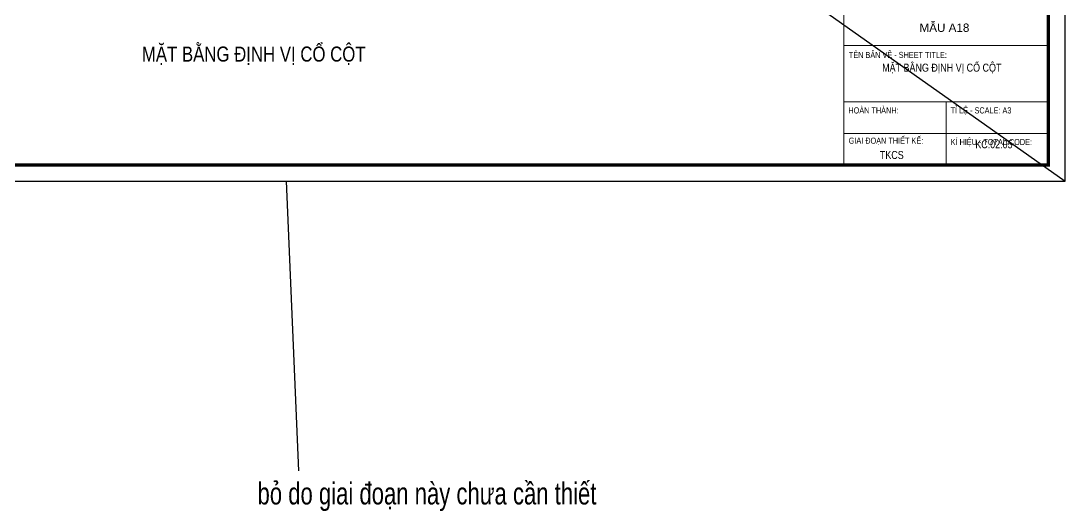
# Model space of a CAD drawing. Header units: millimetres. Extents: x -121190 to 167528, y -50070 to 22631.
# Drawn here: x 136225 to 167528, y -20589 to -5902 of the extents above; entities that cross this region are included whole.
import ezdxf
from ezdxf.enums import TextEntityAlignment as Align

# ---------------------------------------------------------------- set-up
doc = ezdxf.new("R2010")
doc.units = ezdxf.units.MM
doc.header["$MEASUREMENT"] = 0
doc.layers.get('DEFPOINTS').update_dxf_attribs({"color": 87})
doc.layers.add('06.TEXT', color=2, linetype='Continuous')
for name, color, linetype, lineweight in [('KHUNGTEN', 7, 'Continuous', 20), ('Xref khung ten  A3 TKCS$0$A-KY HIEU', 34, 'Continuous', 20), ('Xref khung ten  A3 TKCS$0$A-TEXT', 9, 'Continuous', 18)]:
    doc.layers.add(name, color=color, linetype=linetype, lineweight=lineweight)
doc.styles.add('ARIAL', font='arial.ttf', dxfattribs={"width": 0.6})
doc.styles.add('SMTEXT', font='3t-unicode.shx', dxfattribs={"width": 0.75})
doc.styles.add('Xref khung ten  A3 TKCS$0$A1-arial', font='arial.ttf', dxfattribs={"width": 0.8})
doc.styles.add('Xref khung ten  A3 TKCS$0$AA - Arial - Regular', font='arial.ttf', dxfattribs={"height": 250})
doc.styles.add('Xref khung ten  A3 TKCS$0$ARIAL', font='arial.ttf')

# ---------------------------------------------------------------- blocks, each defined once
blk = doc.blocks.new('Xref khung ten  A3 TKCS')
at = {"layer": 'DEFPOINTS', "color": 125}
blk.add_lwpolyline([(-57730.37, -13938.76), (-57310.37, -13938.76), (-57310.37, -13641.76), (-57730.37, -13641.76)], close=True, dxfattribs=at)
at = {"layer": 'Xref khung ten  A3 TKCS$0$A-KY HIEU', "color": 0}
for p, q in [((-57376.7, -13646.66), (-57376.7, -13933.85)), ((-57376.7, -13898.11), (-57315.38, -13898.11)), ((-57376.7, -13914.93), (-57315.38, -13914.93)), ((-57346.04, -13914.93), (-57346.04, -13933.85)), ((-57376.7, -13924.39), (-57315.38, -13924.39))]:
    blk.add_line(p, q, dxfattribs=at)
at = {"layer": 'Xref khung ten  A3 TKCS$0$A-KY HIEU', "color": 0, "const_width": 1.02}
blk.add_lwpolyline([(-57716.02, -13933.85), (-57716.02, -13646.66), (-57315.38, -13646.66), (-57315.38, -13933.85)], close=True, dxfattribs=at)
at = {"layer": 'Xref khung ten  A3 TKCS$0$A-TEXT', "style": 'Xref khung ten  A3 TKCS$0$AA - Arial - Regular'}
blk.add_text('MẪU A18', height=2.5, dxfattribs=at).set_placement((-57346.54, -13892.73), align=Align.MIDDLE_CENTER)
at = {"layer": 'Xref khung ten  A3 TKCS$0$A-TEXT', "style": 'Xref khung ten  A3 TKCS$0$ARIAL', "width": 0.85}
for s, p in [('TÊN BẢN VẼ - SHEET TITLE:', (-57375.19, -13900.9)), ('GIAI ĐOẠN THIẾT KẾ:', (-57375.24, -13926.58))]:
    blk.add_text(s, height=1.8397, dxfattribs=at).set_placement(p, align=Align.MIDDLE_LEFT)
for s, p in [('HOÀN THÀNH:', (-57375.34, -13918.43)), ('TỈ LỆ - SCALE: A3', (-57344.68, -13918.43)), ('KÍ HIỆU - TOTAL CODE:', (-57344.68, -13927.9))]:
    blk.add_text(s, height=1.8397, dxfattribs=at).set_placement(p)
at = {"layer": 'Xref khung ten  A3 TKCS$0$A-TEXT', "color": 6, "style": 'Xref khung ten  A3 TKCS$0$A1-arial', "width": 0.8}
blk.add_text('TKCS', height=2.4, dxfattribs=at).set_placement((-57365.9, -13932.07))

msp = doc.modelspace()

# ---------------------------------------------------------------- linework, layer by layer
at = {"layer": 'DEFPOINTS', "color": 6}
for p, q in [((125528.3, 18991.8), (167528.3, -10708.2)), ((144181.7, -10708.2), (144546.4, -19381.3))]:
    msp.add_line(p, q, dxfattribs=at)

# ---------------------------------------------------------------- block references
at = {"layer": 'KHUNGTEN', "xscale": 100, "yscale": 100, "zscale": 100}
msp.add_blockref('Xref khung ten  A3 TKCS', (5898565, 1383167.5), dxfattribs=at)

# ---------------------------------------------------------------- texts
at = {"layer": '06.TEXT', "color": 4, "style": 'ARIAL', "width": 0.8}
for s, height, p in [('MẶT BẰNG ĐỊNH VỊ CỔ CỘT', 450, (139852.7, -7121)), ('MẶT BẰNG ĐỊNH VỊ CỔ CỘT', 240, (162043.3, -7423.4)), ('KC.02.05', 240, (164835.2, -9718.5))]:
    msp.add_text(s, height=height, dxfattribs=at).set_placement(p)
at = {"layer": '06.TEXT', "color": 6, "style": 'SMTEXT', "width": 0.75}
msp.add_text('bỏ do giai đoạn này chưa cần thiết', height=660, dxfattribs=at).set_placement((143319.2, -20059.7), align=Align.MIDDLE_LEFT)

doc.saveas('drawing.dxf')
